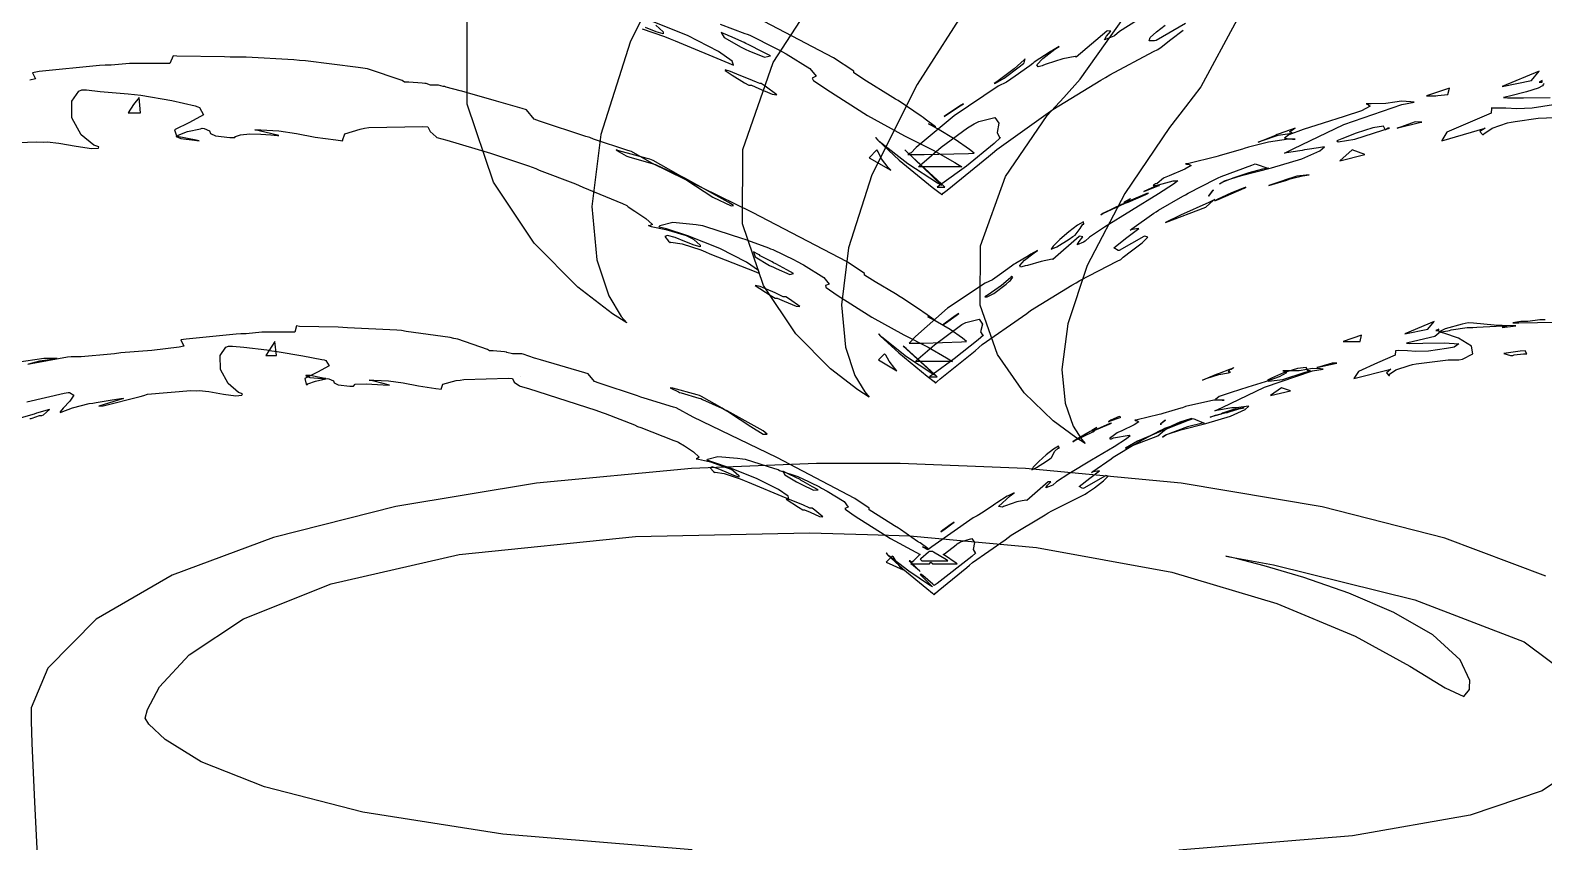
# Model space of a CAD drawing. Extents: x 85 to 270, y 27 to 328.
# Drawn here: x 156.83 to 191.42, y 154.66 to 173.2 of the extents above; entities that cross this region are included whole.
import ezdxf

# ---------------------------------------------------------------- set-up
doc = ezdxf.new("R2010")
doc.units = 0
doc.header["$MEASUREMENT"] = 0

msp = doc.modelspace()

# ---------------------------------------------------------------- linework, layer by layer
at = {"color": 7}
for points in [[(171.836, 175.536), (170.536, 172.926), (169.864, 170.816), (169.663, 169.171), (169.779, 167.954), (170.054, 167.128), (170.334, 166.66), (170.462, 166.511), (170.462, 166.511), (170.462, 166.511), (170.462, 166.511), (170.137, 166.716), (169.343, 167.327), (168.347, 168.334), (167.414, 169.73), (166.814, 171.506), (166.816, 173.655)], [(178.307, 173.849), (177.094, 171.958), (176.059, 169.893), (175.525, 168.224), (175.365, 166.922), (175.456, 165.959), (175.675, 165.307), (175.898, 164.936), (176, 164.817), (176, 164.817), (176, 164.817), (176, 164.817), (175.743, 164.981), (175.113, 165.464), (174.322, 166.262), (173.583, 167.367), (173.109, 168.774), (173.112, 170.474), (173.805, 172.463), (174.945, 174.214)], [(184.409, 173.441), (183.582, 171.905), (183.232, 171.45), (182.862, 170.974), (181.847, 169.47), (180.983, 167.823), (180.537, 166.49), (180.405, 165.449), (180.483, 164.677), (180.666, 164.153), (180.854, 163.854), (180.939, 163.759), (180.939, 163.759), (180.939, 163.759), (180.939, 163.759), (180.724, 163.89), (180.202, 164.276), (179.544, 164.911), (178.933, 165.793), (178.539, 166.915), (178.543, 168.269), (179.119, 169.854), (180.068, 171.252), (180.446, 171.662), (180.825, 172.08), (181.813, 173.471)], [(191.466, 160.723), (189.154, 161.594), (186.351, 162.31), (183.133, 162.847), (179.575, 163.183), (176.709, 163.3), (175.754, 163.3), (174.8, 163.3), (171.942, 163.186), (168.394, 162.852), (165.181, 162.32), (162.384, 161.612), (160.074, 160.747), (158.331, 159.743), (157.229, 158.625), (156.846, 157.714), (156.846, 157.409), (156.846, 157.409), (156.846, 157.409), (156.846, 157.409), (156.846, 157.409), (156.866, 156.91), (156.927, 155.563), (157.027, 153.592)], [(171.957, 154.475), (167.626, 154.831), (164.425, 155.334), (162.184, 155.91), (160.737, 156.487), (159.912, 156.99), (159.541, 157.346), (159.456, 157.479), (159.456, 157.479), (159.456, 157.479), (159.508, 157.679), (159.782, 158.2), (160.456, 158.929), (161.703, 159.752), (163.703, 160.552), (166.628, 161.217), (170.658, 161.63), (174.64, 161.717), (175.966, 161.678), (176.932, 161.649), (179.827, 161.378), (182.917, 160.816), (185.316, 160.103), (187.105, 159.351), (188.359, 158.671), (189.161, 158.177), (189.589, 157.977), (189.723, 158.133), (189.724, 158.185), (189.73, 158.339), (189.504, 158.811), (188.882, 159.384), (187.991, 159.895), (186.963, 160.333), (185.932, 160.692), (185.031, 160.959), (184.391, 161.126), (184.15, 161.183), (184.15, 161.183), (185.239, 160.981), (188.472, 160.186), (190.971, 159.227), (192.141, 158.347)], [(192.235, 156.39), (191.382, 155.819), (189.734, 155.266), (187.048, 154.794), (183.081, 154.464)]]:
    msp.add_lwpolyline(points, dxfattribs=at)
at = {"color": 32}
for points in [[(182.13, 173.43), (181.725, 173.171), (181.61, 173.073), (181.555, 173.045), (181.379, 172.975), (181.428, 173.06), (181.525, 173.178), (181.453, 173.186), (181.434, 173.178), (180.728, 172.579), (180.71, 172.597), (180.424, 172.544), (180.048, 172.42), (179.987, 172.402), (179.957, 172.388), (179.859, 172.359), (179.833, 172.404), (179.972, 172.552), (180.245, 172.762), (180.34, 172.825), (180.34, 172.825), (180.189, 172.738), (180.163, 172.721), (180.136, 172.703), (179.775, 172.466), (179.74, 172.438), (179.669, 172.386), (179.334, 172.147), (179.141, 172.015), (179.141, 172.015), (178.947, 171.918), (177.94, 171.243), (177.076, 170.516), (176.954, 170.392), (176.936, 170.392), (176.895, 170.356), (176.882, 170.356), (177.261, 170.356), (178.267, 170.384), (178.399, 170.392), (178.295, 170.476), (177.964, 170.699), (177.562, 170.943), (177.358, 171.061), (177.478, 171.01), (177.517, 170.991), (177.517, 170.991), (177.279, 171.169), (177.235, 171.203), (177.191, 171.231), (176.662, 171.592), (176.601, 171.626), (176.477, 171.698), (175.938, 172.033), (175.647, 172.226), (175.647, 172.226), (175.647, 172.262), (175.189, 172.57), (172.657, 173.903)], [(170.815, 173.232), (171.326, 173.055), (171.45, 173.002), (171.564, 172.957), (172.791, 172.446), (172.897, 172.402), (172.869, 172.49), (172.557, 172.715), (171.847, 173.077), (170.991, 173.421)], [(171.121, 173.31), (171.292, 173.164), (171.29, 173.116), (171.13, 173.164), (170.885, 173.264)], [(172.597, 173.338), (173.16, 173.126), (173.214, 173.108), (173.275, 173.082), (173.857, 172.791), (173.919, 172.755), (174.105, 172.656), (174.646, 172.322), (174.788, 172.151), (174.698, 172.106), (174.719, 172.056), (174.731, 172.049), (175.03, 171.841), (175.959, 171.25), (176.807, 170.784), (177.464, 170.458), (177.96, 170.179), (178.117, 170.075), (177.87, 170.075), (177.315, 170.075), (177.13, 170.075), (177.201, 170.145), (177.644, 170.53), (178.249, 170.965), (178.399, 171.061), (178.51, 171.112), (178.869, 171.206), (178.963, 171.075), (178.925, 170.859), (178.98, 170.744), (178.999, 170.744), (178.857, 170.612), (178.223, 170.089), (177.658, 169.688), (177.553, 169.616), (177.598, 169.616), (177.697, 169.616), (177.73, 169.616), (177.65, 169.688), (176.891, 170.392), (176.812, 170.462), (177.66, 169.65), (177.562, 169.704), (176.886, 170.145), (176.23, 170.656), (176.142, 170.744), (176.195, 170.684), (176.684, 170.229), (177.438, 169.616), (177.624, 169.474), (177.66, 169.44), (177.694, 169.474), (177.782, 169.546), (178.725, 170.313), (178.822, 170.392), (178.919, 170.472), (179.987, 171.231), (180.093, 171.31), (180.198, 171.389), (181.292, 172.059), (181.398, 172.12), (181.503, 172.182), (182.5, 172.711), (182.598, 172.755), (182.67, 172.814), (182.894, 172.984), (183.18, 173.202)], [(183.232, 173.354), (182.563, 172.967), (182.523, 172.959), (182.398, 172.956), (182.422, 173.03), (182.567, 173.16), (182.769, 173.312)], [(156.337, 170.622), (156.977, 170.648), (157.127, 170.638), (157.212, 170.647), (157.478, 170.618), (157.88, 170.546), (158.224, 170.495), (158.385, 170.507), (158.397, 170.532), (158.284, 170.574), (157.989, 170.812), (157.78, 171.199), (157.781, 171.581), (157.937, 171.806), (158.008, 171.839), (158.112, 171.839), (158.423, 171.799), (159.067, 171.742), (159.209, 171.733), (159.358, 171.716), (160.063, 171.592), (160.593, 171.468), (160.654, 171.45), (160.697, 171.435), (160.786, 171.267), (160.464, 171.089), (160.124, 170.925), (160.169, 170.789), (160.197, 170.78), (160.205, 170.798), (160.424, 170.882), (160.716, 170.948), (160.76, 170.957), (160.802, 170.95), (160.925, 170.899), (160.945, 170.838), (161.058, 170.783), (161.39, 170.749), (161.502, 170.744), (161.52, 170.771), (161.63, 170.811), (161.846, 170.833), (162.096, 170.826), (162.326, 170.807), (162.482, 170.791), (162.508, 170.796), (162.352, 170.833), (162.059, 170.9), (161.961, 170.921), (162.099, 170.921), (162.512, 170.898), (162.912, 170.838), (163.339, 170.758), (163.813, 170.691), (163.971, 170.674), (163.961, 170.682), (164.02, 170.828), (164.367, 170.939), (164.465, 170.957), (164.569, 170.974), (165.796, 171.001), (165.912, 170.991), (165.912, 170.991), (165.964, 170.882), (166.105, 170.762), (166.122, 170.744), (166.351, 170.684), (167.343, 170.392), (168.213, 170.101), (168.381, 170.039), (168.46, 170.004), (169.289, 169.686), (169.369, 169.65), (169.458, 169.616), (170.364, 169.237), (170.462, 169.193), (170.496, 169.166), (170.648, 169.067), (170.895, 168.898), (171.047, 168.761), (170.976, 168.731), (170.957, 168.734), (171.017, 168.717), (171.356, 168.647), (171.819, 168.505), (171.943, 168.451), (171.994, 168.414), (172.14, 168.289), (172.139, 168.247), (172.001, 168.289), (171.789, 168.373), (171.566, 168.46), (171.392, 168.512), (171.333, 168.487), (171.417, 168.377), (171.45, 168.345), (171.467, 168.355), (171.723, 168.321), (172.156, 168.179), (172.262, 168.135), (172.358, 168.09), (173.408, 167.676), (173.496, 167.64), (173.469, 167.711), (173.197, 167.9), (172.587, 168.209), (171.858, 168.498), (171.369, 168.66), (171.203, 168.698), (171.22, 168.734), (171.511, 168.81), (172.049, 168.761), (172.192, 168.734), (172.262, 168.717), (173.08, 168.451), (173.178, 168.415), (173.222, 168.399), (173.699, 168.223), (173.743, 168.205), (173.795, 168.188), (174.289, 167.95), (174.342, 167.922), (174.502, 167.837), (174.967, 167.546), (175.087, 167.399), (175.002, 167.363), (175.007, 167.327), (175.014, 167.323), (175.271, 167.146), (176.065, 166.642), (176.79, 166.238), (177.35, 165.954), (177.771, 165.717), (177.906, 165.629), (177.694, 165.629), (177.217, 165.629), (177.058, 165.629), (177.121, 165.691), (177.496, 166.014), (177.993, 166.387), (178.117, 166.475), (178.211, 166.519), (178.516, 166.596), (178.59, 166.485), (178.548, 166.309), (178.598, 166.227), (178.612, 166.229), (178.488, 166.124), (177.94, 165.687), (177.465, 165.338), (177.377, 165.276), (177.421, 165.276), (177.52, 165.276), (177.553, 165.276), (177.491, 165.338), (176.848, 165.93), (176.778, 165.982), (177.517, 165.312), (177.429, 165.356), (176.851, 165.735), (176.291, 166.186), (176.213, 166.265), (176.257, 166.212), (176.676, 165.824), (177.323, 165.294), (177.483, 165.17), (177.517, 165.136), (177.553, 165.17), (177.624, 165.232), (178.425, 165.876), (178.506, 165.946), (178.584, 166.018), (179.502, 166.661), (179.6, 166.723), (179.688, 166.794), (180.63, 167.376), (180.728, 167.429), (180.817, 167.483), (181.671, 167.924), (181.751, 167.958), (181.809, 168.01), (181.996, 168.155), (182.24, 168.342), (182.371, 168.469), (182.301, 168.493), (182.28, 168.487), (181.717, 168.169), (181.69, 168.164), (181.595, 168.227), (181.892, 168.465), (182.161, 168.67), (182.009, 168.647), (181.963, 168.628), (182.007, 168.664), (182.509, 169.017), (182.563, 169.051), (182.615, 169.087), (183.17, 169.405), (183.232, 169.44), (183.294, 169.475), (183.912, 169.792), (183.974, 169.827), (184.044, 169.854), (184.749, 170.119), (184.82, 170.145), (185.138, 170.039), (185.128, 170.048), (184.991, 170.024), (184.679, 169.943), (184.314, 169.821), (184.081, 169.727), (184.01, 169.686), (184.12, 169.755), (184.507, 169.879), (185.195, 170.057), (185.888, 170.262), (186.298, 170.44), (186.407, 170.532), (186.407, 170.532), (186.271, 170.512), (186.01, 170.472), (185.95, 170.462), (185.896, 170.454), (185.64, 170.415), (185.491, 170.392), (185.491, 170.392), (185.693, 170.489), (186.852, 171.041), (188.171, 171.504), (188.454, 171.556), (188.381, 171.566), (188.163, 171.575), (188.013, 171.552), (187.809, 171.522), (187.472, 171.516), (187.361, 171.52), (187.384, 171.519), (187.453, 171.465), (187.251, 171.359), (186.855, 171.224), (186.377, 171.075), (185.918, 170.932), (185.589, 170.812), (185.492, 170.732), (185.675, 170.707), (185.738, 170.708), (185.584, 170.708), (185.128, 170.644), (184.67, 170.525), (184.573, 170.498), (184.529, 170.481), (184.026, 170.339), (183.974, 170.321), (183.92, 170.305), (183.303, 170.155), (183.232, 170.145), (183.249, 170.137), (183.314, 170.13), (183.356, 170.105), (183.213, 170.021), (182.857, 169.873), (182.739, 169.827), (182.729, 169.818), (182.579, 169.696), (182.563, 169.686), (182.545, 169.686), (182.5, 169.66), (182.492, 169.65), (182.492, 169.65), (182.527, 169.65), (182.527, 169.65), (182.527, 169.65), (182.555, 169.648), (182.563, 169.65), (182.615, 169.668), (182.946, 169.756), (183.056, 169.756), (182.958, 169.678), (182.616, 169.459), (181.997, 169.083), (181.379, 168.701), (181.036, 168.469), (180.939, 168.381), (180.895, 168.356), (180.753, 168.294), (180.803, 168.369), (180.884, 168.476), (180.817, 168.494), (180.799, 168.487), (180.199, 167.958), (180.181, 167.968), (179.935, 167.914), (179.616, 167.826), (179.564, 167.816), (179.539, 167.807), (179.459, 167.787), (179.44, 167.822), (179.553, 167.942), (179.771, 168.115), (179.846, 168.169), (179.846, 168.169), (179.696, 168.081), (179.67, 168.063), (179.643, 168.046), (179.343, 167.87), (179.317, 167.852), (179.255, 167.808), (178.977, 167.609), (178.822, 167.499), (178.822, 167.499), (178.654, 167.421), (177.794, 166.847), (177.058, 166.204), (176.954, 166.088), (176.918, 166.052), (177.243, 166.052), (178.107, 166.08), (178.223, 166.088), (178.135, 166.163), (177.848, 166.359), (177.508, 166.561), (177.34, 166.649), (177.447, 166.598), (177.483, 166.581), (177.483, 166.581), (177.269, 166.732), (177.235, 166.758), (177.199, 166.785), (176.75, 167.084), (176.706, 167.11), (176.6, 167.173), (176.141, 167.451), (175.896, 167.605), (175.896, 167.605), (175.896, 167.64), (175.499, 167.904), (173.337, 169.034), (171.035, 170.163), (170.568, 170.428), (170.488, 170.454), (169.704, 170.71), (169.616, 170.744), (169.528, 170.772), (168.468, 171.123), (168.345, 171.167), (168.169, 171.38), (168.071, 171.407), (167.481, 171.579), (166.82, 171.768), (166.688, 171.803), (166.652, 171.812), (166.333, 171.901), (166.299, 171.909), (166.265, 171.909), (166.158, 171.943), (166.018, 171.943), (165.974, 171.943), (165.874, 171.979), (165.842, 171.979), (165.788, 171.989), (165.483, 172.015), (165.383, 172.015), (165.329, 172.051), (164.535, 172.315), (164.43, 172.332), (164.324, 172.35), (163.116, 172.5), (162.983, 172.508), (162.851, 172.518), (161.76, 172.579), (161.396, 172.579), (161.264, 172.588), (160.179, 172.606), (160.091, 172.615), (160.021, 172.438), (159.279, 172.438), (159.093, 172.438), (158.676, 172.402), (158.538, 172.402), (158.414, 172.394), (157.029, 172.253), (156.88, 172.226), (156.95, 172.085), (156.818, 172.059)], [(191.418, 171.979), (191.411, 171.967), (191.388, 171.931), (191.29, 171.874), (191.025, 171.792), (190.631, 171.693), (190.5, 171.662), (190.588, 171.654), (190.956, 171.655), (191.563, 171.658)], [(191.641, 171.491), (191.149, 171.421), (190.799, 171.402), (190.554, 171.417), (190.3, 171.42), (190.217, 171.414), (190.22, 171.414), (190.219, 171.3), (189.732, 171.097), (189.205, 170.87), (189.086, 170.676), (189.089, 170.674), (190.077, 170.957), (190.077, 170.957), (189.953, 170.886), (190.019, 170.815), (190.041, 170.815), (190.041, 170.815), (190.05, 170.833), (190.24, 170.957), (190.588, 171.081), (190.676, 171.097), (190.765, 171.115), (191.288, 171.19), (191.866, 171.213)], [(156.748, 164.705), (157.603, 164.907), (157.692, 164.924), (157.723, 164.924), (157.823, 164.863), (157.736, 164.721), (157.582, 164.567), (157.508, 164.478), (157.515, 164.465), (157.532, 164.475), (157.792, 164.571), (158.177, 164.669), (158.257, 164.677), (158.335, 164.695), (158.7, 164.757), (158.896, 164.783), (158.962, 164.783), (158.397, 164.607), (158.494, 164.616), (159.34, 164.827), (159.42, 164.853), (159.508, 164.881), (160.496, 164.969), (160.62, 164.96), (160.69, 164.968), (160.908, 164.944), (161.242, 164.885), (161.527, 164.845), (161.666, 164.864), (161.678, 164.888), (161.587, 164.925), (161.35, 165.125), (161.175, 165.449), (161.171, 165.767), (161.301, 165.956), (161.36, 165.982), (161.447, 165.982), (161.709, 165.956), (162.232, 165.894), (162.348, 165.876), (162.471, 165.859), (163.054, 165.757), (163.495, 165.675), (163.548, 165.665), (163.583, 165.654), (163.66, 165.527), (163.393, 165.383), (163.106, 165.239), (163.136, 165.11), (163.16, 165.1), (163.168, 165.118), (163.348, 165.184), (163.583, 165.232), (163.619, 165.24), (163.653, 165.234), (163.756, 165.19), (163.771, 165.14), (163.861, 165.097), (164.128, 165.068), (164.218, 165.064), (164.253, 165.108), (164.501, 165.122), (164.896, 165.096), (165.041, 165.09), (164.688, 165.179), (164.571, 165.206), (164.682, 165.206), (165.017, 165.188), (165.347, 165.14), (165.701, 165.072), (166.096, 165.01), (166.229, 164.994), (166.222, 164.998), (166.255, 165.114), (166.563, 165.198), (166.652, 165.206), (166.74, 165.216), (167.754, 165.25), (167.852, 165.24), (167.851, 165.24), (167.886, 165.154), (168.01, 165.074), (168.028, 165.064), (168.213, 165.012), (169.756, 164.519), (169.898, 164.465), (169.969, 164.439), (170.638, 164.183), (170.708, 164.148), (170.779, 164.122), (171.538, 163.823), (171.626, 163.795), (171.652, 163.778), (171.777, 163.7), (171.983, 163.562), (172.117, 163.444), (172.065, 163.405), (172.049, 163.406), (172.102, 163.398), (172.376, 163.338), (172.755, 163.204), (172.861, 163.16), (172.902, 163.128), (173.025, 163.025), (173.022, 162.99), (172.908, 163.026), (172.733, 163.099), (172.548, 163.175), (172.409, 163.22), (172.365, 163.204), (172.442, 163.116), (172.472, 163.09), (172.481, 163.099), (172.689, 163.067), (173.055, 162.949), (173.144, 162.913), (173.222, 162.879), (174.094, 162.516), (174.166, 162.49), (174.148, 162.552), (173.928, 162.708), (173.429, 162.959), (172.831, 163.196), (172.43, 163.333), (172.296, 163.372), (172.304, 163.398), (172.543, 163.456), (172.992, 163.424), (173.108, 163.406), (173.168, 163.398), (173.839, 163.187), (173.919, 163.16), (173.954, 163.143), (174.369, 163.001), (174.413, 162.983), (174.457, 162.967), (174.863, 162.764), (174.908, 162.737), (175.04, 162.668), (175.426, 162.432), (175.519, 162.305), (175.448, 162.271), (175.463, 162.245), (175.471, 162.242), (175.682, 162.093), (176.489, 161.586), (177.067, 161.273), (177.165, 161.219), (177.147, 161.211), (177.032, 161.089), (177.024, 161.079), (177.024, 161.079), (176.988, 161.053), (176.988, 161.043), (176.97, 161.043), (176.93, 161.079), (176.918, 161.079), (176.954, 161.043), (177.165, 160.831), (177.147, 160.849), (176.97, 160.999), (176.954, 161.007), (177.058, 161.007), (177.297, 161.007), (177.377, 161.007), (177.377, 161.007), (177.402, 161.035), (177.411, 161.043), (177.411, 161.043), (177.447, 161.017), (177.447, 161.007), (177.588, 161.007), (177.906, 161.007), (178.012, 161.007), (177.985, 161.025), (177.72, 161.203), (177.694, 161.219), (177.72, 161.237), (177.985, 161.44), (178.012, 161.466), (178.089, 161.506), (178.346, 161.583), (178.408, 161.494), (178.379, 161.338), (178.42, 161.255), (178.435, 161.255), (178.347, 161.177), (177.553, 160.558), (177.483, 160.514), (177.455, 160.541), (177.227, 160.744), (177.201, 160.76), (177.165, 160.76), (177.447, 160.478), (177.376, 160.522), (176.904, 160.841), (176.45, 161.193), (176.389, 161.255), (176.423, 161.211), (176.772, 160.89), (177.315, 160.444), (177.447, 160.338), (177.483, 160.302), (177.517, 160.338), (177.578, 160.391), (178.231, 160.92), (178.293, 160.973), (178.364, 161.035), (179.105, 161.556), (179.175, 161.608), (179.246, 161.662), (180.021, 162.127), (180.093, 162.172), (180.172, 162.216), (180.877, 162.568), (180.939, 162.595), (180.992, 162.633), (181.15, 162.746), (181.354, 162.901), (181.464, 163.008), (181.412, 163.023), (181.398, 163.019), (180.905, 162.737), (180.883, 162.731), (180.803, 162.772), (181.045, 162.967), (181.262, 163.134), (181.122, 163.108), (181.081, 163.09), (181.115, 163.117), (181.53, 163.408), (181.574, 163.442), (181.618, 163.47), (182.059, 163.733), (182.104, 163.759), (182.148, 163.787), (182.649, 164.051), (182.703, 164.078), (182.755, 164.104), (183.347, 164.308), (183.408, 164.324), (183.657, 164.218), (183.647, 164.228), (183.272, 164.139), (182.773, 163.945), (182.703, 163.901), (182.795, 163.961), (183.121, 164.066), (183.691, 164.215), (184.26, 164.384), (184.594, 164.53), (184.679, 164.607), (184.679, 164.607), (184.387, 164.571), (184.29, 164.571), (184.246, 164.563), (184.03, 164.523), (183.903, 164.501), (183.903, 164.501), (184.07, 164.58), (185.032, 165.044), (186.134, 165.418), (186.373, 165.453), (186.314, 165.462), (186.134, 165.472), (186.006, 165.449), (185.831, 165.418), (185.549, 165.413), (185.455, 165.417), (185.477, 165.416), (185.539, 165.367), (185.374, 165.278), (185.049, 165.165), (184.652, 165.044), (184.271, 164.925), (183.996, 164.827), (183.914, 164.764), (184.065, 164.746), (184.114, 164.747), (183.876, 164.747), (183.232, 164.598), (183.162, 164.571), (183.126, 164.563), (182.713, 164.44), (182.669, 164.43), (182.625, 164.422), (182.122, 164.298), (182.069, 164.288), (182.077, 164.28), (182.127, 164.275), (182.166, 164.254), (182.058, 164.18), (181.776, 164.047), (181.681, 164.006), (181.671, 163.998), (181.548, 163.911), (181.54, 163.901), (181.53, 163.901), (181.504, 163.875), (181.504, 163.865), (181.54, 163.865), (181.54, 163.865), (181.54, 163.865), (181.54, 163.865), (181.584, 163.883), (181.945, 163.945), (181.963, 163.935), (181.883, 163.865), (181.597, 163.681), (181.08, 163.372), (180.563, 163.063), (180.278, 162.879), (180.199, 162.807), (180.16, 162.788), (180.038, 162.743), (180.079, 162.803), (180.154, 162.881), (180.105, 162.883), (180.093, 162.877), (179.6, 162.454), (179.582, 162.464), (179.374, 162.424), (179.115, 162.331), (179.071, 162.314), (179.046, 162.304), (178.955, 162.314), (179.222, 162.558), (179.317, 162.631), (179.317, 162.631), (179.193, 162.57), (179.175, 162.56), (179.157, 162.552), (178.92, 162.402), (178.894, 162.384), (178.84, 162.349), (178.602, 162.19), (178.47, 162.101), (178.47, 162.101), (178.381, 162.057), (177.429, 161.397), (177.341, 161.326), (177.309, 161.342), (177.221, 161.397), (177.312, 161.373), (177.341, 161.36), (177.341, 161.36), (177.165, 161.485), (177.13, 161.502), (177.103, 161.52), (176.716, 161.793), (176.671, 161.819), (176.583, 161.873), (176.203, 162.111), (176, 162.242), (176, 162.242), (176, 162.278), (175.674, 162.498), (173.888, 163.438), (171.978, 164.36), (171.59, 164.571), (171.529, 164.589), (170.859, 164.791), (170.78, 164.817), (170.708, 164.845), (169.827, 165.136), (169.722, 165.17), (169.58, 165.347), (169.5, 165.374), (168.486, 165.665), (168.381, 165.699), (168.354, 165.709), (168.089, 165.797), (168.063, 165.806), (167.852, 165.806), (167.852, 165.806), (167.718, 165.833), (167.71, 165.842), (167.666, 165.851), (167.408, 165.876), (167.323, 165.876), (167.279, 165.903), (166.599, 166.142), (166.511, 166.158), (166.423, 166.176), (165.417, 166.318), (165.312, 166.335), (165.206, 166.344), (164.076, 166.397), (163.971, 166.405), (163.865, 166.415), (162.983, 166.432), (162.913, 166.441), (162.877, 166.299), (162.278, 166.299), (162.118, 166.299), (161.761, 166.265), (161.642, 166.265), (161.536, 166.256), (160.39, 166.14), (160.267, 166.122), (160.338, 165.982), (160.231, 165.956), (159.61, 165.881), (158.899, 165.824), (158.75, 165.806), (158.67, 165.797), (157.988, 165.735), (157.762, 165.735), (157.682, 165.727), (156.852, 165.577), (156.774, 165.559)], [(191.452, 166.581), (191.328, 166.581), (191.051, 166.547), (190.959, 166.547), (190.897, 166.547), (190.712, 166.511), (190.712, 166.511), (190.851, 166.511), (191.272, 166.517), (191.947, 166.539)], [(156.792, 165.577), (157.043, 165.643), (157.383, 165.691), (157.445, 165.699), (157.136, 165.699), (156.315, 165.577)], [(156.818, 164.324), (156.846, 164.324), (156.872, 164.334), (157.037, 164.394), (157.092, 164.394), (157.127, 164.412), (157.269, 164.535), (157.269, 164.535), (157.269, 164.535), (156.968, 164.448), (156.916, 164.43), (156.888, 164.422), (156.597, 164.334)]]:
    msp.add_lwpolyline(points, dxfattribs=at)
for points in [[(173.743, 172.615), (173.743, 172.615), (173.565, 172.703), (173.248, 172.863), (173.178, 172.897), (173.142, 172.915), (172.817, 173.065), (172.791, 173.073), (172.763, 173.083), (172.615, 173.144), (172.615, 173.144), (172.615, 173.144), (172.683, 173.029), (173.072, 172.809), (173.178, 172.755), (173.248, 172.729), (173.605, 172.58), (173.743, 172.615), (173.743, 172.615)], [(173.531, 171.979), (173.503, 171.979), (173.423, 172.011), (173.239, 172.084), (173.027, 172.174), (172.834, 172.253), (172.712, 172.297), (172.708, 172.277), (172.871, 172.169), (173.155, 171.999), (173.25, 171.943), (173.308, 171.943), (173.481, 171.865), (173.787, 171.737), (173.893, 171.722), (173.623, 171.918), (173.531, 171.979)], [(179.528, 172.438), (179.544, 172.456), (179.564, 172.544), (179.564, 172.544), (179.546, 172.518), (179.316, 172.315), (178.947, 172.041), (178.858, 171.979), (178.884, 171.989), (179.087, 172.103), (179.43, 172.359), (179.528, 172.438)], [(191.135, 172.049), (191.312, 172.262), (190.464, 171.909), (191.135, 172.049)], [(191.312, 172.015), (191.328, 172.015), (191.382, 172.015), (191.382, 172.015), (191.382, 172.049), (191.312, 172.015)], [(159.067, 171.31), (159.067, 171.31), (159.173, 171.31), (159.209, 171.31), (159.243, 171.31), (159.349, 171.31), (159.349, 171.31), (159.315, 171.662), (159.315, 171.662), (159.191, 171.5), (159.067, 171.31), (159.067, 171.31)], [(189.229, 171.733), (189.265, 171.873), (188.736, 171.697), (188.736, 171.697), (188.788, 171.697), (188.806, 171.697), (188.877, 171.697), (188.895, 171.697), (188.935, 171.697), (188.948, 171.697), (188.993, 171.706), (189.229, 171.733), (189.229, 171.733)], [(178.153, 171.52), (178.153, 171.52), (178.153, 171.52), (178.153, 171.52), (178.062, 171.462), (177.79, 171.283), (177.716, 171.23), (177.859, 171.323), (178.08, 171.471), (178.153, 171.52)], [(185.738, 170.957), (185.738, 170.957), (185.604, 170.913), (185.367, 170.833), (185.315, 170.815), (185.261, 170.789), (185.022, 170.688), (184.892, 170.638), (184.892, 170.638), (184.988, 170.682), (185.345, 170.798), (185.613, 170.842), (185.667, 170.851), (185.667, 170.851), (185.609, 170.877), (185.702, 170.947), (185.738, 170.957)], [(186.69, 170.674), (186.716, 170.648), (187.103, 170.71), (187.74, 170.913), (187.89, 170.957), (187.862, 170.957), (187.803, 170.921), (187.784, 170.921), (187.791, 170.933), (187.756, 171.008), (187.514, 170.971), (187.132, 170.848), (186.799, 170.72), (186.69, 170.674)], [(188.067, 170.957), (188.111, 170.974), (188.576, 171.089), (188.63, 171.097), (188.63, 171.097), (188.48, 171.107), (188.145, 170.983), (188.067, 170.957)], [(160.69, 170.674), (160.619, 170.684), (160.187, 170.772), (160.161, 170.78), (160.161, 170.768), (160.266, 170.728), (160.584, 170.684), (160.69, 170.674)], [(166.052, 170.744), (166.052, 170.744), (166.052, 170.744), (166.052, 170.744)], [(170.215, 170.462), (170.232, 170.454), (170.444, 170.331), (170.462, 170.321), (170.506, 170.305), (171.008, 170.163), (171.061, 170.145), (171.114, 170.128), (171.635, 169.89), (171.697, 169.863), (171.643, 169.898), (171.061, 170.225), (170.991, 170.251), (170.929, 170.269), (170.276, 170.445), (170.215, 170.462)], [(176.495, 170.003), (176.436, 170.062), (176.283, 170.259), (176.203, 170.418), (176.177, 170.462), (176, 170.285), (176.495, 170.003)], [(187.325, 170.356), (187.042, 170.462), (186.76, 170.215), (187.325, 170.356)], [(172.897, 169.193), (172.781, 169.273), (171.785, 169.818), (171.697, 169.863), (171.837, 169.774), (172.428, 169.383), (172.843, 169.184), (172.897, 169.193)], [(186.054, 169.898), (185.773, 169.863), (185.773, 169.863), (185.489, 169.774), (185.455, 169.756), (185.411, 169.74), (185.138, 169.65), (185.138, 169.65), (185.138, 169.65), (185.287, 169.696), (185.543, 169.776), (185.597, 169.792), (185.649, 169.81), (185.904, 169.872), (186.054, 169.898), (186.054, 169.898)], [(182.28, 169.51), (182.314, 169.528), (182.605, 169.642), (182.633, 169.65), (182.633, 169.65), (182.601, 169.66), (182.359, 169.55), (182.28, 169.51)], [(183.867, 169.546), (183.849, 169.537), (183.755, 169.411), (183.761, 169.404), (183.761, 169.404), (183.858, 169.528), (183.867, 169.546)], [(183.903, 169.297), (183.974, 169.333), (184.573, 169.59), (184.609, 169.616), (184.573, 169.599), (184.281, 169.484), (183.956, 169.333), (183.903, 169.297)], [(181.292, 168.981), (181.344, 169.008), (181.849, 169.247), (181.893, 169.263), (181.875, 169.255), (181.787, 169.227), (181.787, 169.227), (181.769, 169.219), (181.354, 169.017), (181.292, 168.981)], [(181.821, 169.263), (181.86, 169.282), (181.974, 169.343), (181.966, 169.343), (181.884, 169.303), (181.829, 169.273), (181.821, 169.263)], [(182.386, 169.474), (182.35, 169.466), (181.937, 169.291), (181.893, 169.263), (181.919, 169.273), (182.324, 169.448), (182.386, 169.474)], [(182.775, 168.804), (183.691, 169.157), (183.691, 169.157), (183.867, 169.317), (183.903, 169.333), (183.761, 169.263), (183.114, 168.976), (182.775, 168.804), (182.775, 168.804)], [(180.658, 168.487), (180.708, 168.513), (180.821, 168.668), (180.88, 168.764), (180.905, 168.768), (180.909, 168.778), (180.899, 168.821), (180.765, 168.745), (180.566, 168.593), (180.358, 168.417), (180.202, 168.267), (180.16, 168.194), (180.292, 168.252), (180.569, 168.427), (180.658, 168.487)], [(174.272, 167.64), (174.272, 167.64), (174.122, 167.724), (173.866, 167.86), (173.813, 167.886), (173.786, 167.904), (173.513, 168.046), (173.496, 168.063), (173.469, 168.073), (173.354, 168.135), (173.354, 168.135), (173.354, 168.135), (173.398, 168.024), (173.725, 167.826), (173.813, 167.782), (173.874, 167.755), (174.187, 167.619), (174.272, 167.64), (174.272, 167.64)], [(179.211, 167.463), (179.231, 167.484), (179.281, 167.557), (179.255, 167.569), (179.247, 167.569), (179.229, 167.543), (179.025, 167.367), (178.717, 167.155), (178.646, 167.11), (178.696, 167.11), (178.849, 167.182), (179.131, 167.393), (179.211, 167.463)], [(174.096, 167.11), (174.035, 167.11), (173.853, 167.2), (173.509, 167.345), (173.396, 167.364), (173.734, 167.145), (173.849, 167.076), (173.901, 167.076), (174.06, 167.007), (174.329, 166.896), (174.418, 166.883), (174.177, 167.057), (174.096, 167.11)], [(178.047, 166.723), (178.047, 166.723), (178.047, 166.723), (178.047, 166.723), (177.969, 166.67), (177.738, 166.505), (177.676, 166.459), (177.799, 166.546), (177.985, 166.679), (178.047, 166.723)], [(188.913, 166.547), (188.243, 166.265), (188.772, 166.371), (188.913, 166.547)], [(189.794, 166.405), (189.891, 166.415), (190.328, 166.437), (190.57, 166.441), (190.57, 166.441), (190.464, 166.405), (190.783, 166.441), (190.658, 166.441), (190.288, 166.463), (189.811, 166.503), (189.688, 166.511), (189.556, 166.485), (189.168, 166.379), (189.027, 166.309), (189.019, 166.299), (189.019, 166.299), (189.229, 166.327), (189.265, 166.335), (189.3, 166.353), (189.67, 166.405), (189.794, 166.405)], [(162.348, 165.77), (162.374, 165.77), (162.454, 165.77), (162.454, 165.77), (162.418, 166.088), (162.208, 165.77), (162.208, 165.77), (162.312, 165.77), (162.348, 165.77)], [(186.902, 166.088), (186.972, 166.088), (186.989, 166.088), (187.029, 166.088), (187.042, 166.088), (187.087, 166.088), (187.219, 166.088), (187.219, 166.088), (187.255, 166.229), (186.832, 166.088), (186.832, 166.088), (186.884, 166.088), (186.902, 166.088)], [(187.078, 165.24), (187.924, 165.453), (187.924, 165.453), (187.827, 165.37), (187.874, 165.312), (187.89, 165.312), (187.89, 165.344), (188.035, 165.436), (188.339, 165.542), (188.419, 165.559), (188.498, 165.577), (189.232, 165.665), (189.478, 165.665), (189.56, 165.681), (189.797, 165.804), (189.763, 165.982), (189.472, 166.161), (189.133, 166.275), (189.019, 166.299), (189.019, 166.275), (188.925, 166.202), (188.44, 166.084), (188.277, 166.052), (188.347, 166.044), (188.651, 166.047), (189.15, 166.054), (189.478, 166.033), (189.373, 165.957), (189.335, 165.946), (189.198, 165.923), (188.783, 165.866), (188.496, 165.859), (188.303, 165.877), (188.098, 165.881), (188.031, 165.876), (188.033, 165.876), (188.025, 165.772), (187.62, 165.599), (187.182, 165.404), (187.076, 165.242), (187.078, 165.24)], [(188.948, 166.335), (188.965, 166.335), (189.005, 166.335), (189.019, 166.335), (189.019, 166.335), (189.019, 166.362), (189.019, 166.371), (188.948, 166.335)], [(176.635, 165.417), (176.585, 165.468), (176.455, 165.639), (176.379, 165.771), (176.353, 165.806), (176.213, 165.665), (176.635, 165.417)], [(190.712, 165.77), (190.738, 165.779), (190.956, 165.806), (191.029, 165.806), (190.993, 165.876), (190.879, 165.868), (190.508, 165.811), (190.661, 165.77), (190.712, 165.77)], [(184.256, 165.453), (184.238, 165.445), (184, 165.356), (183.974, 165.347), (183.93, 165.33), (183.731, 165.25), (183.621, 165.206), (183.621, 165.206), (183.7, 165.242), (183.99, 165.334), (184.212, 165.374), (184.256, 165.383), (184.256, 165.383), (184.216, 165.392), (184.242, 165.445), (184.256, 165.453)], [(184.256, 165.453), (184.273, 165.453), (184.326, 165.489), (184.326, 165.489), (184.317, 165.48), (184.256, 165.453), (184.256, 165.453)], [(186.02, 165.417), (186.025, 165.428), (185.99, 165.494), (185.786, 165.471), (185.469, 165.369), (185.192, 165.252), (185.102, 165.206), (185.128, 165.18), (185.451, 165.22), (185.966, 165.383), (186.09, 165.417), (186.09, 165.417), (186.037, 165.417), (186.02, 165.417)], [(186.69, 165.593), (186.69, 165.593), (186.58, 165.595), (186.301, 165.506), (186.231, 165.489), (186.265, 165.498), (186.654, 165.585), (186.69, 165.593)], [(163.583, 165.24), (163.521, 165.25), (163.223, 165.312), (163.124, 165.312), (163.124, 165.301), (163.22, 165.264), (163.492, 165.24), (163.583, 165.24)], [(168.028, 165.276), (168.028, 165.276), (168.028, 165.276), (168.028, 165.276), (168.028, 165.276), (168.028, 165.276), (168.028, 165.276)], [(172.685, 164.535), (172.641, 164.563), (172.172, 164.827), (172.12, 164.853), (172.066, 164.871), (171.511, 165.021), (171.45, 165.03), (171.467, 165.021), (171.644, 164.933), (171.662, 164.924), (171.706, 164.915), (172.111, 164.793), (172.156, 164.783), (172.19, 164.765), (172.631, 164.563), (172.685, 164.535)], [(185.631, 164.96), (185.421, 165.03), (185.172, 164.853), (185.631, 164.96)], [(172.685, 164.535), (172.807, 164.465), (173.296, 164.148), (173.578, 163.971), (173.673, 163.971), (173.575, 164.043), (172.755, 164.501), (172.685, 164.535)], [(181.468, 164.254), (181.495, 164.264), (181.733, 164.35), (181.751, 164.358), (181.751, 164.358), (181.715, 164.373), (181.527, 164.288), (181.468, 164.254)], [(182.775, 164.078), (182.835, 164.104), (183.338, 164.308), (183.374, 164.324), (183.347, 164.316), (183.1, 164.24), (182.819, 164.113), (182.775, 164.078)], [(183.797, 164.358), (183.797, 164.358), (183.912, 164.4), (184.132, 164.457), (184.186, 164.465), (184.23, 164.483), (184.445, 164.545), (184.573, 164.571), (184.573, 164.571), (184.326, 164.535), (184.326, 164.535), (184.078, 164.448), (184.044, 164.43), (184.016, 164.422), (183.797, 164.358), (183.797, 164.358)], [(181.081, 164.042), (181.054, 164.034), (180.71, 163.831), (180.658, 163.795), (180.702, 163.823), (181.115, 164.025), (181.151, 164.042), (181.133, 164.042), (181.081, 164.042), (181.081, 164.042)], [(181.081, 164.042), (181.11, 164.061), (181.2, 164.122), (181.089, 164.051), (181.081, 164.042)], [(181.54, 164.218), (181.504, 164.21), (181.16, 164.06), (181.115, 164.042), (181.142, 164.051), (181.486, 164.201), (181.54, 164.218)], [(181.857, 163.653), (182.598, 163.935), (182.598, 163.935), (182.747, 164.06), (182.775, 164.078), (182.659, 164.034), (182.13, 163.813), (181.857, 163.653), (181.857, 163.653)], [(182.669, 164.182), (182.669, 164.21), (182.757, 164.28), (182.775, 164.288), (182.757, 164.28), (182.669, 164.207), (182.669, 164.182)], [(180.34, 163.653), (180.342, 163.66), (180.326, 163.693), (180.212, 163.625), (180.046, 163.496), (179.877, 163.346), (179.751, 163.219), (179.719, 163.158), (179.828, 163.207), (180.055, 163.356), (180.129, 163.406), (180.169, 163.434), (180.246, 163.584), (180.316, 163.653), (180.34, 163.653)], [(174.837, 162.701), (174.837, 162.701), (174.709, 162.768), (174.493, 162.887), (174.449, 162.913), (174.421, 162.931), (174.183, 163.045), (174.166, 163.054), (174.148, 163.063), (174.026, 163.124), (174.026, 163.124), (174.026, 163.124), (174.074, 163.037), (174.342, 162.879), (174.413, 162.843), (174.465, 162.816), (174.73, 162.693), (174.837, 162.701), (174.837, 162.701)], [(174.485, 162.242), (174.526, 162.242), (174.65, 162.184), (174.866, 162.089), (174.945, 162.08), (174.759, 162.232), (174.695, 162.278), (174.642, 162.278), (174.483, 162.352), (174.192, 162.472), (174.1, 162.487), (174.387, 162.3), (174.485, 162.242)], [(177.94, 161.961), (177.94, 161.961), (177.94, 161.961), (177.94, 161.961), (177.877, 161.915), (177.687, 161.778), (177.636, 161.736), (177.737, 161.808), (177.89, 161.922), (177.94, 161.961)], [(177.8, 161.079), (177.764, 161.097), (177.473, 161.273), (177.447, 161.29), (177.429, 161.29), (177.389, 161.29), (177.377, 161.29), (177.359, 161.273), (177.181, 161.123), (177.165, 161.113), (177.201, 161.079), (177.35, 161.079), (177.687, 161.079), (177.8, 161.079)], [(176.778, 160.867), (176.735, 160.909), (176.626, 161.053), (176.556, 161.157), (176.529, 161.183), (176.389, 161.043), (176.778, 160.867)]]:
    msp.add_lwpolyline(points, close=True, dxfattribs=at)

doc.saveas('drawing.dxf')
